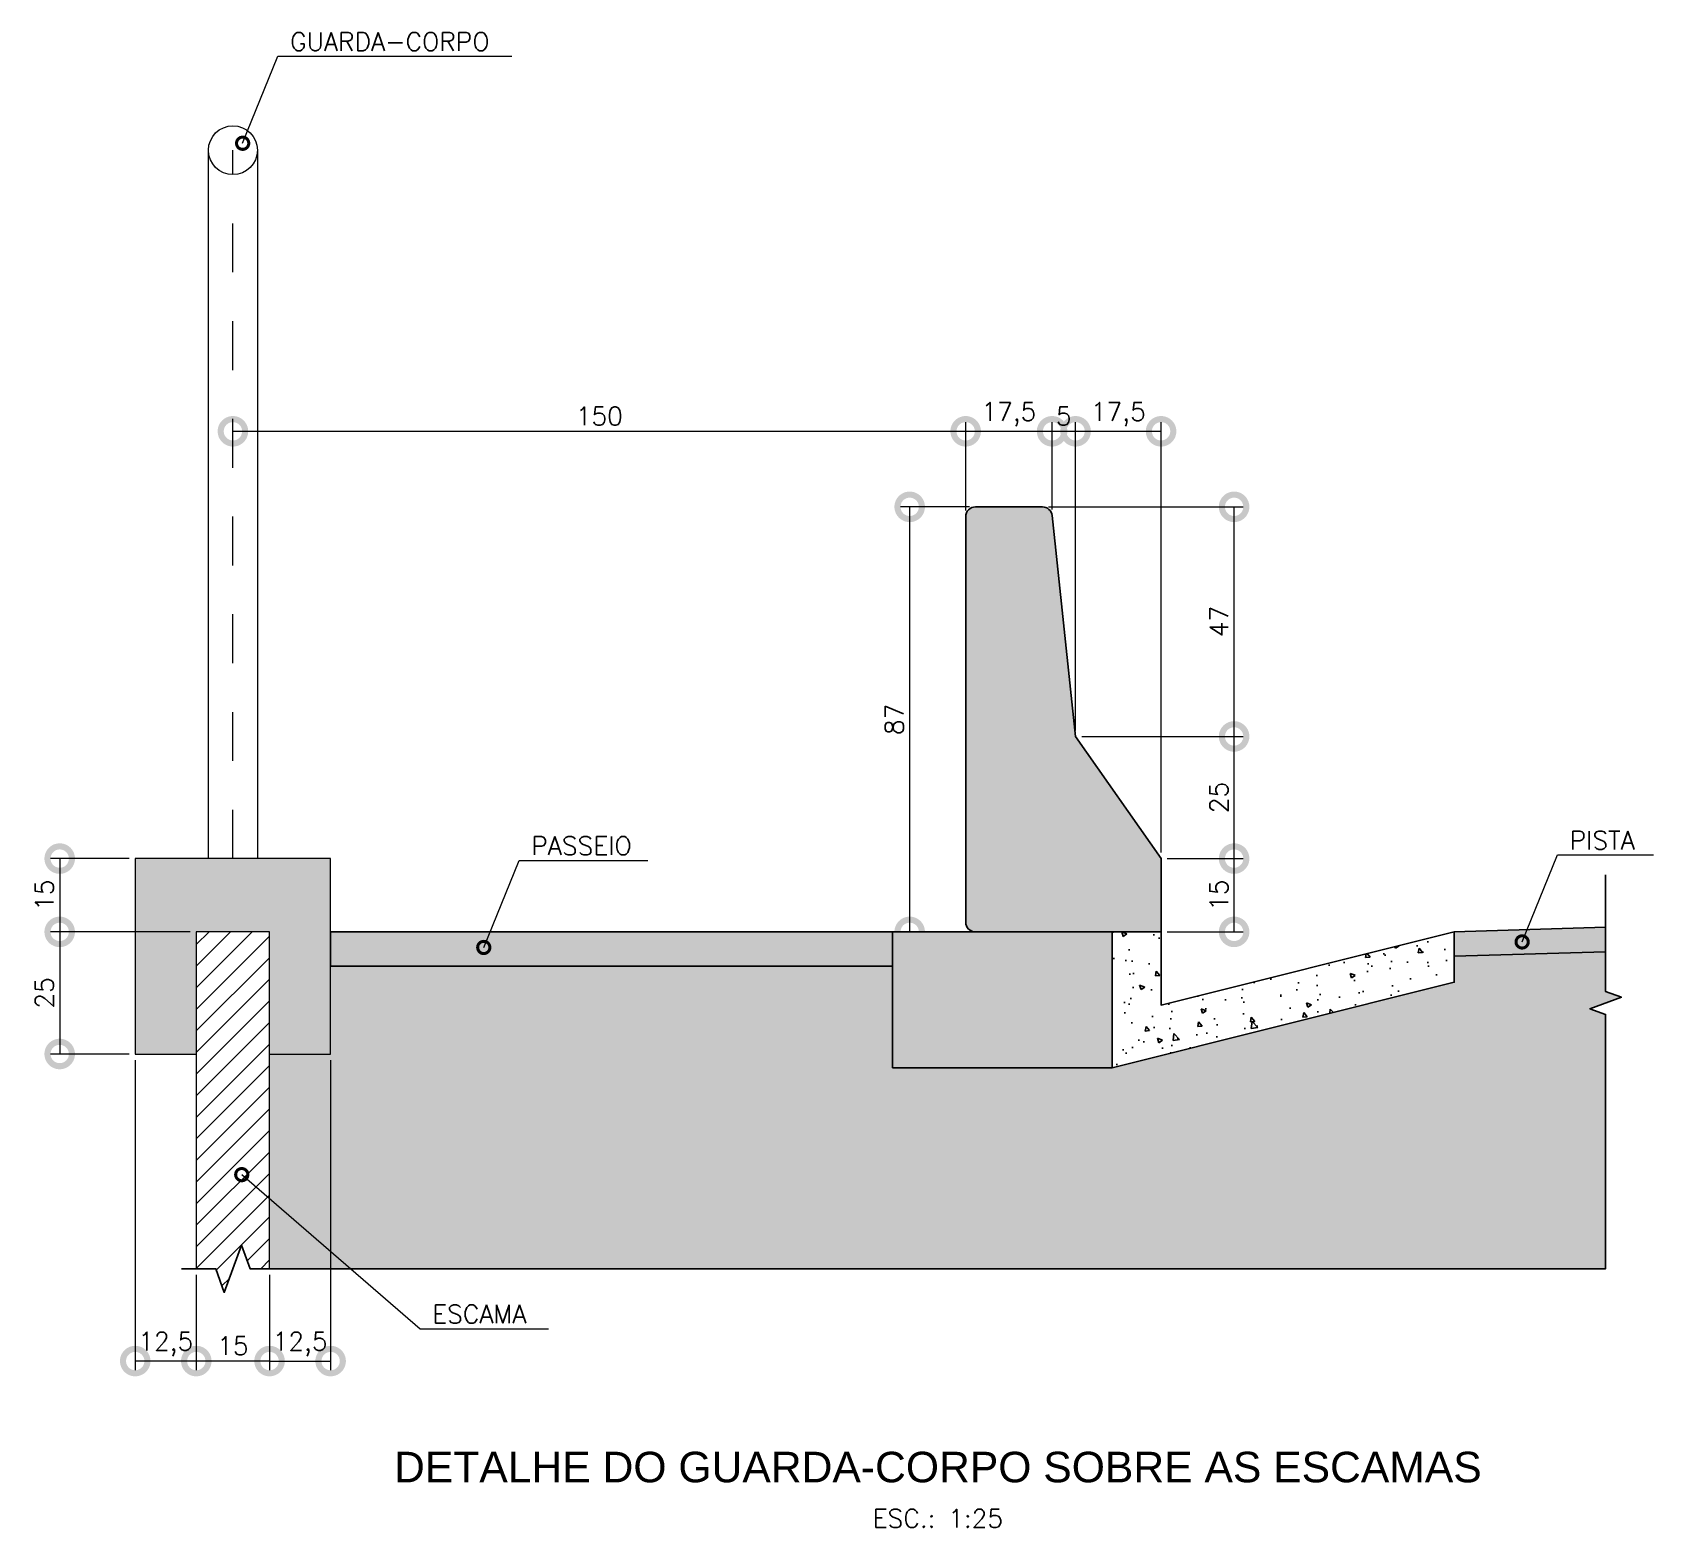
# Model space of a CAD drawing. Header units: metres. Extents: x 21 to 816, y 7 to 635.
# Drawn here: x 393.259 to 396.578, y 505.005 to 508.065 of the extents above; entities that cross this region are included whole.
import ezdxf
from ezdxf.enums import TextEntityAlignment as Align

# ---------------------------------------------------------------- set-up
doc = ezdxf.new("R2010")
doc.units = ezdxf.units.M
doc.header["$MEASUREMENT"] = 0
doc.linetypes.add('DASHDOT', pattern=[1, 0.5, -0.25, 0, -0.25])
for name, color, linetype in [('Projeto_asfalto', 251, 'Continuous'), ('Projeto_calçada', 2, 'Continuous'), ('Projeto_defença-detalhe', 2, 'Continuous'), ('Projeto_hachura-concreto', 9, 'Continuous'), ('Projeto_linha-indicativa', 9, 'Continuous'), ('Projeto_pista', 3, 'Continuous'), ('Projeto_sarjeta-detalhe', 2, 'Continuous'), ('Projeto_solid-concreto', 252, 'Continuous')]:
    doc.layers.add(name, color=color, linetype=linetype)
for name, color, linetype, lineweight in [('Projeto_escamas-det', 2, 'Continuous', 5), ('Projeto_guarda-corpo', 2, 'Continuous', 20), ('Projeto_linha-chamada', 8, 'Continuous', 9), ('Projeto_texto-explicativo', 2, 'Continuous', 20), ('Projeto_texto-título', 3, 'Continuous', 35), ('SIN_PLACA-DIMENSÃO', 2, 'Continuous', 5)]:
    doc.layers.add(name, color=color, linetype=linetype, lineweight=lineweight)
doc.styles.add('DIMENSÃO-TEXTO', font='romans.shx')
doc.styles.add('TEXTO-EXPLICATIVO', font='romans.shx')
doc.styles.add('TEXTO-TÍTULO', font='ARIAL.TTF')
doc.dimstyles.new('DIMENSÕES_1-25C', dxfattribs={"dimtxt": 0.0375, "dimasz": 0.1, "dimexe": 0.01875, "dimexo": 0.0125, "dimgap": 0.0125, "dimtad": 1, "dimdec": 0, "dimlfac": 100, "dimzin": 1, "dimtxsty": 'DIMENSÃO-TEXTO', "dimblk": 'DOTSMALL', "dimcen": 0.005, "dimclrd": 8, "dimclre": 8, "dimclrt": 256, "dimadec": 0, "dimazin": 0, "dimtfac": 1, "dimtdec": 0, "dimtmove": 0, "dimatfit": 3, "dimldrblk": 'DOTSMALL', "dimfxl": 0, "dimlwd": 5, "dimlwe": 5, "dimarcsym": 0})

# ---------------------------------------------------------------- blocks, each defined once
blk = doc.blocks.new('_DOTSMALL')
at = {"color": 0, "linetype": 'ByBlock', "const_width": 0.5}
blk.add_lwpolyline([(-0.0625, 0, 1), (0.0625, 0, 1)], format="xyb", close=True, dxfattribs=at)
blk = doc.blocks.new('*D68')
at = {"layer": 'DEFPOINTS', "color": 0}
for p in [(393.4694, 506.3741), (393.3148, 506.2241), (393.5944, 506.2241)]:
    blk.add_point(p, dxfattribs=at)
at = {"layer": 'SIN_PLACA-DIMENSÃO', "color": 8, "lineweight": 5}
for p, q in [((393.4569, 506.3741), (393.2961, 506.3741)), ((393.3148, 506.3741), (393.3148, 506.2241)), ((393.5819, 506.2241), (393.2961, 506.2241))]:
    blk.add_line(p, q, dxfattribs=at)
at = {"layer": 'SIN_PLACA-DIMENSÃO', "color": 8, "lineweight": 5, "xscale": 0.1, "yscale": 0.1, "zscale": 0.1}
for p, rotation in [((393.3148, 506.3741), 90), ((393.3148, 506.2241), 270)]:
    blk.add_blockref('_DOTSMALL', p, dxfattribs=dict(at, rotation=rotation))
at = {"layer": 'SIN_PLACA-DIMENSÃO', "insert": (393.2836, 506.2991), "char_height": 0.0375, "attachment_point": 5, "rotation": 90, "style": 'DIMENSÃO-TEXTO'}
blk.add_mtext('15', dxfattribs=at)
blk = doc.blocks.new('*D69')
at = {"layer": 'DEFPOINTS', "color": 0}
for p in [(393.5944, 506.2241), (393.3148, 505.9741), (393.4694, 505.9741)]:
    blk.add_point(p, dxfattribs=at)
at = {"layer": 'SIN_PLACA-DIMENSÃO', "color": 8, "lineweight": 5}
for p, q in [((393.5819, 506.2241), (393.2961, 506.2241)), ((393.3148, 506.2241), (393.3148, 505.9741)), ((393.4569, 505.9741), (393.2961, 505.9741))]:
    blk.add_line(p, q, dxfattribs=at)
at = {"layer": 'SIN_PLACA-DIMENSÃO', "color": 8, "lineweight": 5, "xscale": 0.1, "yscale": 0.1, "zscale": 0.1}
for p, rotation in [((393.3148, 506.2241), 90), ((393.3148, 505.9741), 270)]:
    blk.add_blockref('_DOTSMALL', p, dxfattribs=dict(at, rotation=rotation))
at = {"layer": 'SIN_PLACA-DIMENSÃO', "insert": (393.2836, 506.0991), "char_height": 0.0375, "attachment_point": 5, "rotation": 90, "style": 'DIMENSÃO-TEXTO'}
blk.add_mtext('25', dxfattribs=at)
blk = doc.blocks.new('*D70')
at = {"layer": 'DEFPOINTS', "color": 0}
for p in [(393.5944, 505.5345), (393.7444, 505.5345), (393.5944, 505.3456)]:
    blk.add_point(p, dxfattribs=at)
at = {"layer": 'SIN_PLACA-DIMENSÃO', "color": 8, "lineweight": 5}
for p, q in [((393.5944, 505.522), (393.5944, 505.3268)), ((393.7444, 505.522), (393.7444, 505.3268)), ((393.7444, 505.3456), (393.5944, 505.3456))]:
    blk.add_line(p, q, dxfattribs=at)
at = {"layer": 'SIN_PLACA-DIMENSÃO', "color": 8, "lineweight": 5, "xscale": 0.1, "yscale": 0.1, "zscale": 0.1, "rotation": 180}
blk.add_blockref('_DOTSMALL', (393.5944, 505.3456), dxfattribs=at)
at = {"layer": 'SIN_PLACA-DIMENSÃO', "color": 8, "lineweight": 5, "xscale": 0.1, "yscale": 0.1, "zscale": 0.1}
blk.add_blockref('_DOTSMALL', (393.7444, 505.3456), dxfattribs=at)
at = {"layer": 'SIN_PLACA-DIMENSÃO', "insert": (393.6694, 505.3768), "char_height": 0.0375, "attachment_point": 5, "style": 'DIMENSÃO-TEXTO'}
blk.add_mtext('15', dxfattribs=at)
blk = doc.blocks.new('*D71')
at = {"layer": 'DEFPOINTS', "color": 0}
for p in [(393.4694, 505.9741), (393.5944, 505.5345), (393.4694, 505.3456)]:
    blk.add_point(p, dxfattribs=at)
at = {"layer": 'SIN_PLACA-DIMENSÃO', "color": 8, "lineweight": 5}
for p, q in [((393.4694, 505.9616), (393.4694, 505.3268)), ((393.5944, 505.522), (393.5944, 505.3268)), ((393.5944, 505.3456), (393.4694, 505.3456))]:
    blk.add_line(p, q, dxfattribs=at)
at = {"layer": 'SIN_PLACA-DIMENSÃO', "color": 8, "lineweight": 5, "xscale": 0.1, "yscale": 0.1, "zscale": 0.1, "rotation": 180}
blk.add_blockref('_DOTSMALL', (393.4694, 505.3456), dxfattribs=at)
at = {"layer": 'SIN_PLACA-DIMENSÃO', "color": 8, "lineweight": 5, "xscale": 0.1, "yscale": 0.1, "zscale": 0.1}
blk.add_blockref('_DOTSMALL', (393.5944, 505.3456), dxfattribs=at)
at = {"layer": 'SIN_PLACA-DIMENSÃO', "insert": (393.5319, 505.3804), "char_height": 0.0375, "attachment_point": 5, "style": 'DIMENSÃO-TEXTO'}
blk.add_mtext('12,5', dxfattribs=at)
blk = doc.blocks.new('*D72')
at = {"layer": 'DEFPOINTS', "color": 0}
for p in [(393.8694, 505.9741), (393.7444, 505.5345), (393.8694, 505.3456)]:
    blk.add_point(p, dxfattribs=at)
at = {"layer": 'SIN_PLACA-DIMENSÃO', "color": 8, "lineweight": 5}
for p, q in [((393.8694, 505.9616), (393.8694, 505.3268)), ((393.7444, 505.522), (393.7444, 505.3268)), ((393.7444, 505.3456), (393.8694, 505.3456))]:
    blk.add_line(p, q, dxfattribs=at)
at = {"layer": 'SIN_PLACA-DIMENSÃO', "color": 8, "lineweight": 5, "xscale": 0.1, "yscale": 0.1, "zscale": 0.1, "rotation": 180}
blk.add_blockref('_DOTSMALL', (393.7444, 505.3456), dxfattribs=at)
at = {"layer": 'SIN_PLACA-DIMENSÃO', "color": 8, "lineweight": 5, "xscale": 0.1, "yscale": 0.1, "zscale": 0.1}
blk.add_blockref('_DOTSMALL', (393.8694, 505.3456), dxfattribs=at)
at = {"layer": 'SIN_PLACA-DIMENSÃO', "insert": (393.8069, 505.3804), "char_height": 0.0375, "attachment_point": 5, "style": 'DIMENSÃO-TEXTO'}
blk.add_mtext('12,5', dxfattribs=at)
blk = doc.blocks.new('*D73')
at = {"layer": 'DEFPOINTS', "color": 0}
for p in [(395.5694, 506.3741), (395.7189, 506.3741), (395.5694, 506.2241)]:
    blk.add_point(p, dxfattribs=at)
at = {"layer": 'SIN_PLACA-DIMENSÃO', "color": 8, "lineweight": 5}
for p, q in [((395.5819, 506.3741), (395.7377, 506.3741)), ((395.7189, 506.2241), (395.7189, 506.3741)), ((395.5819, 506.2241), (395.7377, 506.2241))]:
    blk.add_line(p, q, dxfattribs=at)
at = {"layer": 'SIN_PLACA-DIMENSÃO', "color": 8, "lineweight": 5, "xscale": 0.1, "yscale": 0.1, "zscale": 0.1}
for p, rotation in [((395.7189, 506.3741), 90), ((395.7189, 506.2241), 270)]:
    blk.add_blockref('_DOTSMALL', p, dxfattribs=dict(at, rotation=rotation))
at = {"layer": 'SIN_PLACA-DIMENSÃO', "insert": (395.6877, 506.2991), "char_height": 0.0375, "attachment_point": 5, "rotation": 90, "style": 'DIMENSÃO-TEXTO'}
blk.add_mtext('15', dxfattribs=at)
blk = doc.blocks.new('*D74')
at = {"layer": 'DEFPOINTS', "color": 0}
for p in [(395.3944, 506.6241), (395.7189, 506.6241), (395.5694, 506.3741)]:
    blk.add_point(p, dxfattribs=at)
at = {"layer": 'SIN_PLACA-DIMENSÃO', "color": 8, "lineweight": 5}
for p, q in [((395.4069, 506.6241), (395.7377, 506.6241)), ((395.7189, 506.3741), (395.7189, 506.6241)), ((395.5819, 506.3741), (395.7377, 506.3741))]:
    blk.add_line(p, q, dxfattribs=at)
at = {"layer": 'SIN_PLACA-DIMENSÃO', "color": 8, "lineweight": 5, "xscale": 0.1, "yscale": 0.1, "zscale": 0.1}
for p, rotation in [((395.7189, 506.6241), 90), ((395.7189, 506.3741), 270)]:
    blk.add_blockref('_DOTSMALL', p, dxfattribs=dict(at, rotation=rotation))
at = {"layer": 'SIN_PLACA-DIMENSÃO', "insert": (395.6877, 506.4991), "char_height": 0.0375, "attachment_point": 5, "rotation": 90, "style": 'DIMENSÃO-TEXTO'}
blk.add_mtext('25', dxfattribs=at)
blk = doc.blocks.new('*D75')
at = {"layer": 'DEFPOINTS', "color": 0}
for p in [(395.3264, 507.0941), (395.7189, 507.0941), (395.3944, 506.6241)]:
    blk.add_point(p, dxfattribs=at)
at = {"layer": 'SIN_PLACA-DIMENSÃO', "color": 8, "lineweight": 5}
for p, q in [((395.3389, 507.0941), (395.7377, 507.0941)), ((395.7189, 506.6241), (395.7189, 507.0941)), ((395.4069, 506.6241), (395.7377, 506.6241))]:
    blk.add_line(p, q, dxfattribs=at)
at = {"layer": 'SIN_PLACA-DIMENSÃO', "color": 8, "lineweight": 5, "xscale": 0.1, "yscale": 0.1, "zscale": 0.1}
for p, rotation in [((395.7189, 507.0941), 90), ((395.7189, 506.6241), 270)]:
    blk.add_blockref('_DOTSMALL', p, dxfattribs=dict(at, rotation=rotation))
at = {"layer": 'SIN_PLACA-DIMENSÃO', "insert": (395.6877, 506.8591), "char_height": 0.0375, "attachment_point": 5, "rotation": 90, "style": 'DIMENSÃO-TEXTO'}
blk.add_mtext('47', dxfattribs=at)
blk = doc.blocks.new('*D76')
at = {"layer": 'DEFPOINTS', "color": 0}
for p in [(395.0548, 507.0941), (395.1894, 507.0941), (395.1894, 506.2241)]:
    blk.add_point(p, dxfattribs=at)
at = {"layer": 'SIN_PLACA-DIMENSÃO', "color": 8, "lineweight": 5}
for p, q in [((395.1769, 507.0941), (395.036, 507.0941)), ((395.0548, 506.2241), (395.0548, 507.0941)), ((395.1769, 506.2241), (395.036, 506.2241))]:
    blk.add_line(p, q, dxfattribs=at)
at = {"layer": 'SIN_PLACA-DIMENSÃO', "color": 8, "lineweight": 5, "xscale": 0.1, "yscale": 0.1, "zscale": 0.1}
for p, rotation in [((395.0548, 507.0941), 90), ((395.0548, 506.2241), 270)]:
    blk.add_blockref('_DOTSMALL', p, dxfattribs=dict(at, rotation=rotation))
at = {"layer": 'SIN_PLACA-DIMENSÃO', "insert": (395.0235, 506.6591), "char_height": 0.0375, "attachment_point": 5, "rotation": 90, "style": 'DIMENSÃO-TEXTO'}
blk.add_mtext('87', dxfattribs=at)
blk = doc.blocks.new('*D77')
at = {"layer": 'DEFPOINTS', "color": 0}
for p in [(395.3463, 507.2487), (395.1694, 507.0741), (395.3463, 507.0762)]:
    blk.add_point(p, dxfattribs=at)
at = {"layer": 'SIN_PLACA-DIMENSÃO', "color": 8, "lineweight": 5}
for p, q in [((395.1694, 507.0866), (395.1694, 507.2674)), ((395.3463, 507.0887), (395.3463, 507.2674)), ((395.1694, 507.2487), (395.3463, 507.2487))]:
    blk.add_line(p, q, dxfattribs=at)
at = {"layer": 'SIN_PLACA-DIMENSÃO', "color": 8, "lineweight": 5, "xscale": 0.1, "yscale": 0.1, "zscale": 0.1, "rotation": 180}
blk.add_blockref('_DOTSMALL', (395.1694, 507.2487), dxfattribs=at)
at = {"layer": 'SIN_PLACA-DIMENSÃO', "color": 8, "lineweight": 5, "xscale": 0.1, "yscale": 0.1, "zscale": 0.1}
blk.add_blockref('_DOTSMALL', (395.3463, 507.2487), dxfattribs=at)
at = {"layer": 'SIN_PLACA-DIMENSÃO', "insert": (395.2578, 507.2835), "char_height": 0.0375, "attachment_point": 5, "style": 'DIMENSÃO-TEXTO'}
blk.add_mtext('17,5', dxfattribs=at)
blk = doc.blocks.new('*D78')
at = {"layer": 'DEFPOINTS', "color": 0}
for p in [(395.3944, 507.2487), (395.3463, 507.0762), (395.3944, 506.6241)]:
    blk.add_point(p, dxfattribs=at)
at = {"layer": 'SIN_PLACA-DIMENSÃO', "color": 8, "lineweight": 5}
for p, q in [((395.3463, 507.0887), (395.3463, 507.2674)), ((395.3944, 506.6366), (395.3944, 507.2674)), ((395.3463, 507.2487), (395.3944, 507.2487))]:
    blk.add_line(p, q, dxfattribs=at)
at = {"layer": 'SIN_PLACA-DIMENSÃO', "color": 8, "lineweight": 5, "xscale": 0.1, "yscale": 0.1, "zscale": 0.1, "rotation": 180}
blk.add_blockref('_DOTSMALL', (395.3463, 507.2487), dxfattribs=at)
at = {"layer": 'SIN_PLACA-DIMENSÃO', "color": 8, "lineweight": 5, "xscale": 0.1, "yscale": 0.1, "zscale": 0.1}
blk.add_blockref('_DOTSMALL', (395.3944, 507.2487), dxfattribs=at)
at = {"layer": 'SIN_PLACA-DIMENSÃO', "insert": (395.3703, 507.2799), "char_height": 0.0375, "attachment_point": 5, "style": 'DIMENSÃO-TEXTO'}
blk.add_mtext('5', dxfattribs=at)
blk = doc.blocks.new('*D79')
at = {"layer": 'DEFPOINTS', "color": 0}
for p in [(395.5694, 507.2487), (395.3944, 506.6241), (395.5694, 506.3741)]:
    blk.add_point(p, dxfattribs=at)
at = {"layer": 'SIN_PLACA-DIMENSÃO', "color": 8, "lineweight": 5}
for p, q in [((395.3944, 506.6366), (395.3944, 507.2674)), ((395.5694, 506.3866), (395.5694, 507.2674)), ((395.3944, 507.2487), (395.5694, 507.2487))]:
    blk.add_line(p, q, dxfattribs=at)
at = {"layer": 'SIN_PLACA-DIMENSÃO', "color": 8, "lineweight": 5, "xscale": 0.1, "yscale": 0.1, "zscale": 0.1, "rotation": 180}
blk.add_blockref('_DOTSMALL', (395.3944, 507.2487), dxfattribs=at)
at = {"layer": 'SIN_PLACA-DIMENSÃO', "color": 8, "lineweight": 5, "xscale": 0.1, "yscale": 0.1, "zscale": 0.1}
blk.add_blockref('_DOTSMALL', (395.5694, 507.2487), dxfattribs=at)
at = {"layer": 'SIN_PLACA-DIMENSÃO', "insert": (395.4819, 507.2835), "char_height": 0.0375, "attachment_point": 5, "style": 'DIMENSÃO-TEXTO'}
blk.add_mtext('17,5', dxfattribs=at)
blk = doc.blocks.new('*D102')
at = {"layer": 'DEFPOINTS', "color": 0}
for p in [(393.6694, 507.2487), (395.1694, 507.2487), (395.1694, 507.0762)]:
    blk.add_point(p, dxfattribs=at)
at = {"layer": 'SIN_PLACA-DIMENSÃO', "color": 8, "lineweight": 5}
for p, q in [((393.6694, 507.2612), (393.6694, 507.2674)), ((395.1694, 507.0887), (395.1694, 507.2674)), ((393.6694, 507.2487), (395.1694, 507.2487))]:
    blk.add_line(p, q, dxfattribs=at)
at = {"layer": 'SIN_PLACA-DIMENSÃO', "color": 8, "lineweight": 5, "xscale": 0.1, "yscale": 0.1, "zscale": 0.1, "rotation": 180}
blk.add_blockref('_DOTSMALL', (393.6694, 507.2487), dxfattribs=at)
at = {"layer": 'SIN_PLACA-DIMENSÃO', "color": 8, "lineweight": 5, "xscale": 0.1, "yscale": 0.1, "zscale": 0.1}
blk.add_blockref('_DOTSMALL', (395.1694, 507.2487), dxfattribs=at)
at = {"layer": 'SIN_PLACA-DIMENSÃO', "insert": (394.4194, 507.2799), "char_height": 0.0375, "attachment_point": 5, "style": 'DIMENSÃO-TEXTO'}
blk.add_mtext('150', dxfattribs=at)

msp = doc.modelspace()

# ---------------------------------------------------------------- hatches: boundary and pattern name
at = {"layer": 'Projeto_asfalto'}
msp.add_hatch(color=256, dxfattribs=at).paths.add_polyline_path([(396.1694, 506.1741), (396.4794, 506.1834), (396.4794, 506.2334), (396.1694, 506.2241)])
at = {"layer": 'Projeto_hachura-concreto'}
h = msp.add_hatch(dxfattribs=at)
h.set_pattern_fill('AR-CONC', color=256, scale=0.015, style=0)
h.set_pattern_definition([(130, (421.74104, 483.33687), (-0.10758903, -0.00941282), [0.01125, -0.12375]), (185, (421.74104, 483.33687), (0.0208127, 0.11282882), [0.009, -0.099]), (79.5486, (421.73207, 483.33608), (-0.0867764, 0.10341593), [0.00956103, -0.1051713]), (133.8158, (421.74104, 483.36687), (-0.16008616, -0.02482785), [0.016875, -0.185625]), (83.3644, (421.7277, 483.3648), (-0.1401994, 0.1461177), [0.01434154, -0.15775695]), (188.8158, (421.74104, 483.36687), (-0.1401993, 0.1461178), [0.0135, -0.1485]), (159, (421.72604, 483.35937), (-0.08953606, -0.06039283), [0.01125, -0.12375]), (214, (421.72604, 483.35937), (-0.0364973, 0.1087725), [0.009, -0.099]), (108.5486, (421.71858, 483.35433), (-0.1260334, 0.04837957), [0.00956103, -0.1051713]), (142.5, (421.74104, 483.336867), (-0.00182398, 0.04993408), [0, -0.0978, 0, -0.1005, 0, -0.099375]), (172.5, (421.74104, 483.336867), (-0.03946043, 0.05916176), [0, -0.0573, 0, -0.09555, 0, -0.037875]), (212.5, (421.77449, 483.336867), (-0.080073365, -0.00338323), [0, -0.0375, 0, -0.117, 0, -0.15525]), (222.5, (421.78949, 483.33687), (-0.08747793, 0.01501575), [0, -0.04875, 0, -0.0777, 0, -0.11025])])
h.paths.add_polyline_path([(395.5694, 506.2241), (395.5694, 506.0741), (396.1694, 506.2241), (396.1694, 506.121), (395.4694, 505.946), (395.4694, 506.2241)])
at = {"layer": 'Projeto_solid-concreto'}
h = msp.add_hatch(color=256, dxfattribs=at)
edge = h.paths.add_edge_path()
edge.add_arc((395.1894, 507.0741), 0.02, 90, 180)
edge.add_line((395.1694, 507.0741), (395.1694, 506.2441))
edge.add_arc((395.1894, 506.2441), 0.02, 180, 270)
edge.add_line((395.1894, 506.2241), (395.3944, 506.2241))
edge.add_line((395.3944, 506.2241), (395.5694, 506.2241))
edge.add_line((395.5694, 506.2241), (395.5694, 506.3741))
edge.add_line((395.5694, 506.3741), (395.3944, 506.6241))
edge.add_line((395.3944, 506.6241), (395.3463, 507.0762))
edge.add_arc((395.3264, 507.0741), 0.02, 6.0725, 90)
edge.add_line((395.3264, 507.0941), (395.1894, 507.0941))
for points in [[(393.8694, 506.3741), (393.4694, 506.3741), (393.4694, 505.9741), (393.5944, 505.9741), (393.5944, 506.2241), (393.7444, 506.2241), (393.7444, 505.9741), (393.8694, 505.9741)], [(393.8694, 506.2241), (395.0194, 506.2241), (395.0194, 506.1541), (393.8694, 506.1541)], [(395.0194, 505.946), (395.4694, 505.946), (395.4694, 506.2241), (395.0194, 506.2241)], [(396.4794, 505.5345), (396.4794, 506.0551), (396.4472, 506.0668), (396.5116, 506.0902), (396.4794, 506.1019), (396.4794, 506.1834), (396.1694, 506.1741), (396.1694, 506.121), (395.4694, 505.946), (395.0194, 505.946), (395.0194, 506.1541), (393.8694, 506.1541), (393.8694, 505.9741), (393.7444, 505.9741), (393.7444, 505.5345)]]:
    msp.add_hatch(color=256, dxfattribs=at).paths.add_polyline_path(points)
h = msp.add_hatch(dxfattribs=at)
h.set_pattern_fill('ANSI31', color=9, scale=0.25, style=0)
h.set_pattern_definition([(45, (7.83421, 4.20714), (-0.0220970869, 0.0220970869), [])])
h.paths.add_polyline_path([(393.7444, 506.2241), (393.5944, 506.2241), (393.5944, 505.5345), (393.6342, 505.5345), (393.6518, 505.4862), (393.687, 505.5828), (393.7045, 505.5345), (393.7444, 505.5345)])

# ---------------------------------------------------------------- linework, layer by layer
at = {"layer": 'Projeto_calçada'}
msp.add_lwpolyline([(393.8694, 506.2241), (395.0194, 506.2241), (395.0194, 506.1541), (393.8694, 506.1541)], close=True, dxfattribs=at)
at = {"layer": 'Projeto_defença-detalhe'}
msp.add_lwpolyline([(395.1894, 507.0941, 0.414214), (395.1694, 507.0741), (395.1694, 506.2441, 0.414214), (395.1894, 506.2241), (395.3944, 506.2241), (395.3944, 506.2241), (395.5694, 506.2241), (395.5694, 506.3741), (395.3944, 506.6241), (395.3463, 507.0762, 0.383501), (395.3264, 507.0941)], format="xyb", close=True, dxfattribs=at)
msp.add_lwpolyline([(395.0194, 505.946), (395.4694, 505.946), (395.4694, 506.2241), (395.0194, 506.2241)], close=True, dxfattribs=at)
at = {"layer": 'Projeto_escamas-det'}
for points in [[(393.7444, 505.9741), (393.8694, 505.9741), (393.8694, 506.3741), (393.4694, 506.3741), (393.4694, 505.9741), (393.5944, 505.9741)], [(393.7444, 505.5345), (393.7444, 506.2241), (393.5944, 506.2241), (393.5944, 505.5345)]]:
    msp.add_lwpolyline(points, dxfattribs=at)
at = {"layer": 'Projeto_guarda-corpo', "ltscale": 0.025}
msp.add_lwpolyline([(393.7194, 507.8241), (393.7194, 506.3741), (393.6194, 506.3741), (393.6194, 507.8241)], dxfattribs=at)
at = {"layer": 'Projeto_guarda-corpo', "color": 9, "linetype": 'DASHDOT', "ltscale": 0.075}
msp.add_lwpolyline([(393.6694, 506.3741), (393.6694, 507.8241)], dxfattribs=at)
at = {"layer": 'Projeto_guarda-corpo', "ltscale": 0.025}
msp.add_circle((393.6694, 507.8241), 0.05, dxfattribs=at)
at = {"layer": 'Projeto_linha-chamada'}
for p, q in [((393.6893, 507.8383), (393.7616, 508.0164)), ((393.7616, 508.0164), (394.2403, 508.0164)), ((394.1829, 506.1922), (394.2552, 506.3703)), ((394.2552, 506.3703), (394.5186, 506.3703)), ((396.3085, 506.2035), (396.3808, 506.3816)), ((396.3808, 506.3816), (396.5776, 506.3816)), ((393.6875, 505.7272), (394.0525, 505.4117)), ((394.0525, 505.4117), (394.3154, 505.4117))]:
    msp.add_line(p, q, dxfattribs=at)
at = {"layer": 'Projeto_linha-indicativa', "ltscale": 0.025}
msp.add_lwpolyline([(396.4794, 506.341), (396.4794, 506.1019), (396.5116, 506.0902), (396.4472, 506.0668), (396.4794, 506.0551), (396.4794, 505.5345), (393.7045, 505.5345), (393.687, 505.5828), (393.6518, 505.4862), (393.6342, 505.5345), (393.5644, 505.5345)], dxfattribs=at)
at = {"layer": 'Projeto_pista'}
msp.add_lwpolyline([(396.1694, 506.1741), (396.4794, 506.1834), (396.4794, 506.2334), (396.1694, 506.2241)], close=True, dxfattribs=at)
at = {"layer": 'Projeto_sarjeta-detalhe'}
msp.add_lwpolyline([(395.5694, 506.2241), (395.5694, 506.0741), (396.1694, 506.2241), (396.1694, 506.121), (395.4694, 505.946), (395.4694, 506.2241), (395.5694, 506.2241)], close=True, dxfattribs=at)

# ---------------------------------------------------------------- block references
at = {"layer": 'Projeto_linha-chamada', "color": 7, "xscale": -0.05000000000000934, "yscale": 0.05000000000001137, "zscale": 0.05000000000000001, "rotation": 298.3902813111091}
for p in [(393.6893, 507.8383), (396.3085, 506.2035), (394.1829, 506.1922), (393.6875, 505.7272)]:
    msp.add_blockref('_DOTSMALL', p, dxfattribs=at)

# ---------------------------------------------------------------- texts
at = {"layer": 'Projeto_texto-explicativo', "style": 'TEXTO-EXPLICATIVO'}
for s, p in [('GUARDA-CORPO', (393.7866, 508.0164)), ('PISTA', (396.4058, 506.3816)), ('PASSEIO', (394.2802, 506.3703)), ('ESCAMA', (394.0775, 505.4117))]:
    msp.add_text(s, height=0.0375, dxfattribs=at).set_placement(p, align=Align.BOTTOM_LEFT)
msp.add_text('ESC.: 1:25', height=0.0375, dxfattribs=at).set_placement((395.1125, 505.0235), align=Align.MIDDLE_CENTER)
at = {"layer": 'Projeto_texto-título', "style": 'TEXTO-TÍTULO'}
msp.add_text('DETALHE DO GUARDA-CORPO SOBRE AS ESCAMAS', height=0.0625, dxfattribs=at).set_placement((395.1125, 505.1287), align=Align.MIDDLE_CENTER)

# ---------------------------------------------------------------- dimensions: what is measured, and where the dimension line sits
at = {"layer": 'SIN_PLACA-DIMENSÃO'}
for base, p1, p2, text, picture, middle in [((395.1694, 507.2487), (393.6694, 507.2487), (395.1694, 507.0762), '150', '*D102', (394.4194, 507.2799)), ((395.3463, 507.2487), (395.1694, 507.0741), (395.3463, 507.0762), '17,5', '*D77', (395.2578, 507.2835))]:
    dim = msp.add_linear_dim(base=base, p1=p1, p2=p2, text=text, dimstyle='DIMENSÕES_1-25C', override={"dimdec": 1, "dimtmove": 1}, dxfattribs=at)
    dim.commit()
    dim.dimension.update_dxf_attribs({"geometry": picture, "text_midpoint": middle})
for base, p1, p2, override, picture, middle in [((395.3944, 507.2487), (395.3463, 507.0762), (395.3944, 506.6241), {"dimtmove": 1}, '*D78', (395.3703, 507.2487)), ((393.4694, 505.3456), (393.5944, 505.5345), (393.4694, 505.9741), {"dimdec": 1, "dimtmove": 1}, '*D71', (393.5319, 505.3456)), ((393.8694, 505.3456), (393.7444, 505.5345), (393.8694, 505.9741), {"dimdec": 1, "dimtmove": 1}, '*D72', (393.8069, 505.3456))]:
    dim = msp.add_linear_dim(base=base, p1=p1, p2=p2, dimstyle='DIMENSÕES_1-25C', override=override, dxfattribs=at)
    dim.commit()
    dim.dimension.update_dxf_attribs({"geometry": picture, "text_midpoint": middle, "dimtype": 160})
dim = msp.add_linear_dim(base=(395.5694, 507.2487), p1=(395.3944, 506.6241), p2=(395.5694, 506.3741), dimstyle='DIMENSÕES_1-25C', override={"dimdec": 1, "dimtmove": 1}, dxfattribs=at)
dim.commit()
dim.dimension.update_dxf_attribs({"geometry": '*D79', "text_midpoint": (395.4819, 507.2835)})
for base, p1, p2, picture, middle in [((395.0548, 507.0941), (395.1894, 506.2241), (395.1894, 507.0941), '*D76', (395.0235, 506.6591)), ((393.3148, 506.2241), (393.4694, 506.3741), (393.5944, 506.2241), '*D68', (393.2836, 506.2991)), ((395.7189, 506.3741), (395.5694, 506.2241), (395.5694, 506.3741), '*D73', (395.6877, 506.2991))]:
    dim = msp.add_linear_dim(base=base, p1=p1, p2=p2, angle=90, dimstyle='DIMENSÕES_1-25C', dxfattribs=at)
    dim.commit()
    dim.dimension.update_dxf_attribs({"geometry": picture, "text_midpoint": middle})
for base, p1, p2, picture, middle in [((395.7189, 507.0941), (395.3944, 506.6241), (395.3264, 507.0941), '*D75', (395.6877, 506.8591)), ((395.7189, 506.6241), (395.5694, 506.3741), (395.3944, 506.6241), '*D74', (395.6877, 506.4991)), ((393.3148, 505.9741), (393.5944, 506.2241), (393.4694, 505.9741), '*D69', (393.2836, 506.0991))]:
    dim = msp.add_linear_dim(base=base, p1=p1, p2=p2, angle=90, dimstyle='DIMENSÕES_1-25C', override={"dimtmove": 1}, dxfattribs=at)
    dim.commit()
    dim.dimension.update_dxf_attribs({"geometry": picture, "text_midpoint": middle})
dim = msp.add_linear_dim(base=(393.5944, 505.3456), p1=(393.7444, 505.5345), p2=(393.5944, 505.5345), dimstyle='DIMENSÕES_1-25C', dxfattribs=at)
dim.commit()
dim.dimension.update_dxf_attribs({"geometry": '*D70', "text_midpoint": (393.6694, 505.3768)})

doc.saveas('drawing.dxf')
